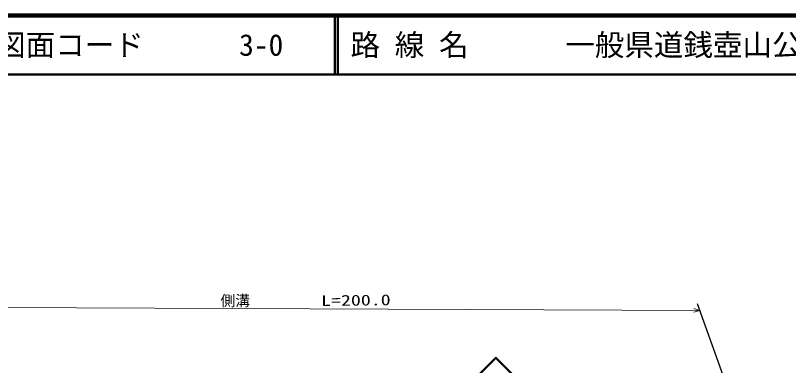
# Model space of a CAD drawing. Units: millimetres, scale not verified. Extents: x 40000 to 680000, y 20000 to 380000.
# Drawn here: x 123659 to 254536, y 320694 to 380000 of the extents above; entities that cross this region are included whole.
import ezdxf
from ezdxf.enums import TextEntityAlignment as Align

# ---------------------------------------------------------------- set-up
doc = ezdxf.new("R2010")
doc.units = ezdxf.units.MM
doc.header["$LTSCALE"] = 1000
for name, color, linetype, lineweight in [('M-BGD', 7, 'Continuous', 25), ('M-BGD-HTXT', 7, 'Continuous', 13), ('M-STR-STRC', 7, 'Continuous', 25), ('M-TTL', 2, 'Continuous', 140), ('M-TTL-LINE', 7, 'Continuous', 50)]:
    doc.layers.add(name, color=color, linetype=linetype, lineweight=lineweight)
doc.layers.add('M-TTL-TXT', color=7, linetype='Continuous')
doc.styles.add('ＭＳ ゴシック', font='')
doc.styles.get('ＭＳ ゴシック').set_extended_font_data('MS Gothic')

msp = doc.modelspace()

# ---------------------------------------------------------------- linework, layer by layer
at = {"layer": 'M-BGD'}
msp.add_line((243459, 318986), (239114, 331145), dxfattribs=at)
at = {"layer": 'M-BGD-HTXT'}
msp.add_line((67363, 330731), (239507, 330045), dxfattribs=at)
msp.add_lwpolyline([(238508, 330336), (239507, 330045), (238506, 329764)], dxfattribs=at)
at = {"layer": 'M-STR-STRC'}
for p, q in [((201105, 318217), (204974, 322087)), ((204974, 322087), (208927, 318134)), ((204974, 321875), (201317, 318217)), ((208715, 318134), (204974, 321875))]:
    msp.add_line(p, q, dxfattribs=at)
at = {"layer": 'M-TTL'}
msp.add_line((680000, 380000), (40000, 380000), dxfattribs=at)
at = {"layer": 'M-TTL-LINE'}
for p, q in [((177750, 380000), (177750, 370000)), ((178250, 380000), (178250, 370000)), ((40000, 370000), (680000, 370000))]:
    msp.add_line(p, q, dxfattribs=at)

# ---------------------------------------------------------------- texts
at = {"layer": 'M-BGD-HTXT', "style": 'ＭＳ ゴシック'}
msp.add_text('側溝', height=1833, dxfattribs=at).set_placement((158365, 330222), align=Align.BOTTOM_LEFT)
at = {"layer": 'M-BGD-HTXT', "style": 'ＭＳ ゴシック', "width": 1.35}
msp.add_text('L=200.0', height=1833, rotation=0.7, dxfattribs=at).set_placement((175414, 330222), align=Align.BOTTOM_LEFT)
at = {"layer": 'M-TTL-TXT', "style": 'ＭＳ ゴシック'}
for s, p in [('図面コード', (120380, 375000)), ('路 線 名', (180380, 375000)), ('一般県道銭壺山公園線', (216734, 375000)), ('3-0', (161521, 375000))]:
    msp.add_text(s, height=3666, dxfattribs=at).set_placement(p, align=Align.MIDDLE_LEFT)

doc.saveas('drawing.dxf')
